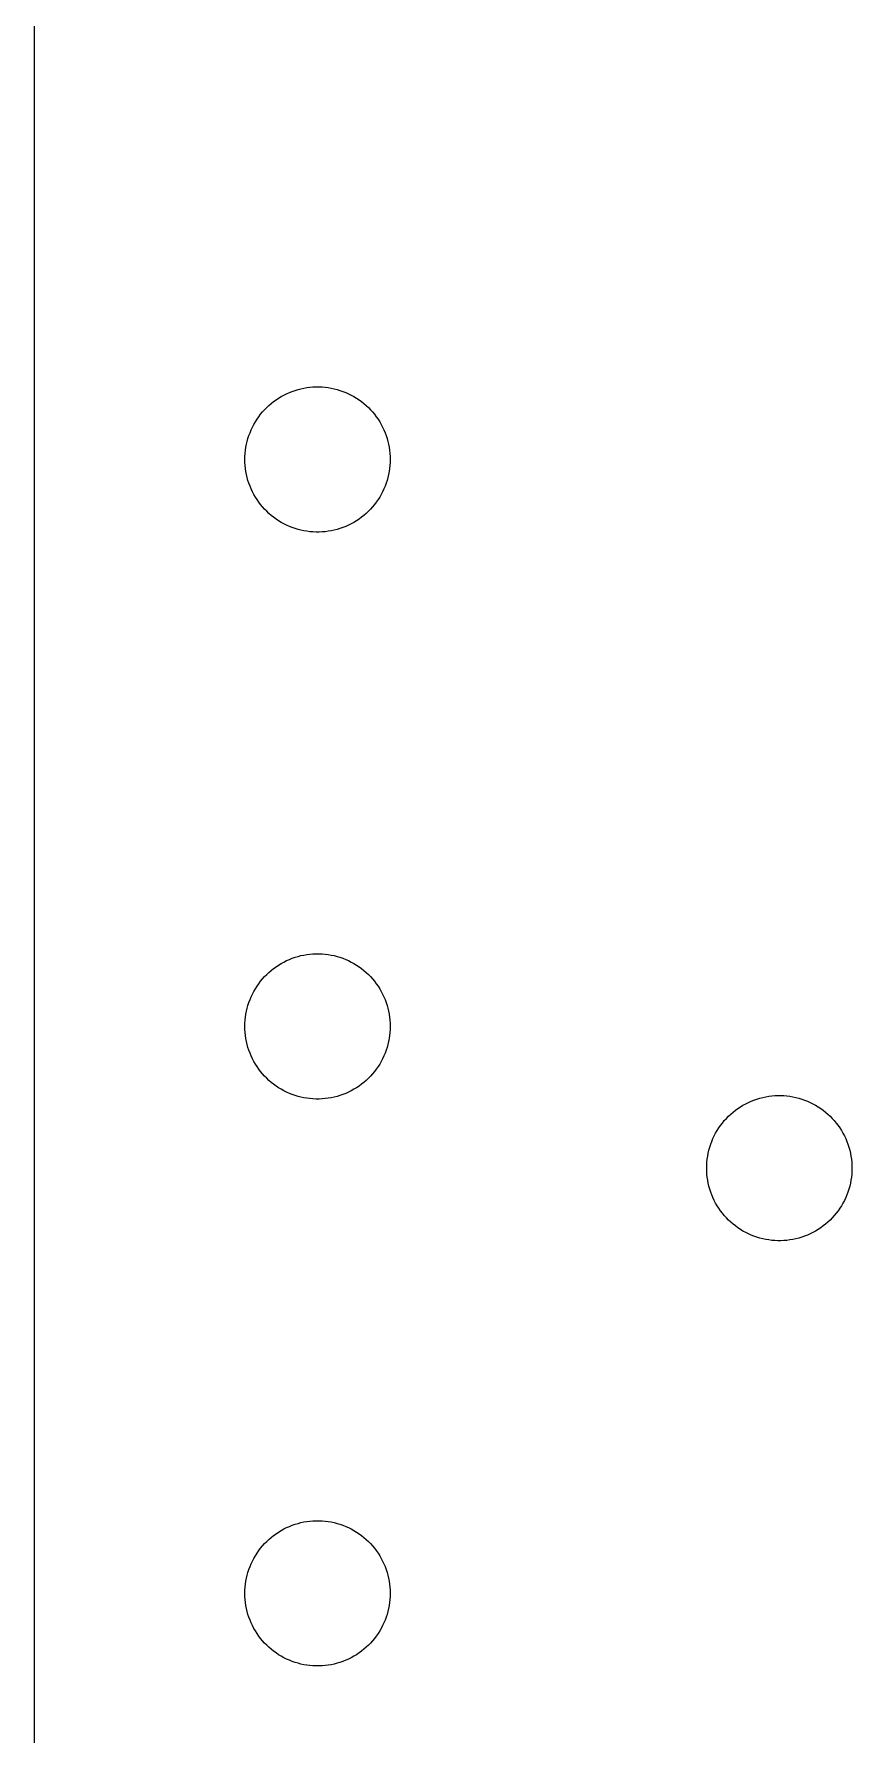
# Model space of a CAD drawing. Header units: metres. Extents: x 1 to 148, y -190 to 190.
# Drawn here: x 1.27 to 24.35, y 44 to 92.01 of the extents above; entities that cross this region are included whole.
import ezdxf

# ---------------------------------------------------------------- set-up
doc = ezdxf.new("R2010")
doc.units = ezdxf.units.M

msp = doc.modelspace()

# ---------------------------------------------------------------- linework, layer by layer
for p, q in [((1.26969, 184.15), (1.26969, -184.15)), ((7.96308, 81.5795), (8.03052, 81.6326)), ((8.03052, 81.6326), (8.09989, 81.683)), ((8.09989, 81.683), (8.17121, 81.7307)), ((8.17121, 81.7307), (8.24485, 81.7752)), ((8.24485, 81.7752), (8.32003, 81.8167)), ((8.32003, 81.8167), (8.39677, 81.8547)), ((8.39677, 81.8547), (8.47545, 81.8896)), ((8.47545, 81.8896), (8.55529, 81.9214)), ((8.55529, 81.9214), (8.63629, 81.9496)), ((8.63629, 81.9496), (8.71846, 81.9745)), ((8.71846, 81.9745), (8.80179, 81.9958)), ((8.80179, 81.9958), (8.8855, 82.0136)), ((8.8855, 82.0136), (8.97038, 82.0279)), ((8.97038, 82.0279), (9.05565, 82.0384)), ((9.05565, 82.0384), (9.14091, 82.0458)), ((9.14091, 82.0458), (9.22696, 82.0493)), ((9.22696, 82.0493), (9.31261, 82.0493)), ((9.31261, 82.0493), (9.39865, 82.0458)), ((9.39865, 82.0458), (9.48392, 82.0384)), ((9.48392, 82.0384), (9.56918, 82.0279)), ((9.56918, 82.0279), (9.65406, 82.0136)), ((9.65406, 82.0136), (9.73778, 81.9958)), ((9.73778, 81.9958), (9.82111, 81.9745)), ((9.82111, 81.9745), (9.90327, 81.9496)), ((9.90327, 81.9496), (9.98427, 81.9214)), ((9.98427, 81.9214), (10.0641, 81.8896)), ((10.0641, 81.8896), (10.1428, 81.8547)), ((10.1428, 81.8547), (10.2195, 81.8167)), ((10.2195, 81.8167), (10.2947, 81.7752)), ((10.2947, 81.7752), (10.3684, 81.7307)), ((10.3684, 81.7307), (10.4397, 81.683)), ((10.4397, 81.683), (10.509, 81.6326)), ((10.509, 81.6326), (10.5765, 81.5795)), ((7.51621, 81.0617), (7.56233, 81.1342)), ((7.56233, 81.1342), (7.61116, 81.2047)), ((7.61116, 81.2047), (7.6631, 81.2733)), ((7.6631, 81.2733), (7.71813, 81.3392)), ((7.71813, 81.3392), (7.77549, 81.4032)), ((7.77549, 81.4032), (7.83557, 81.4644)), ((7.83557, 81.4644), (7.89797, 81.5233)), ((7.89797, 81.5233), (7.96308, 81.5795)), ((10.5765, 81.5795), (10.6416, 81.5233)), ((10.6416, 81.5233), (10.704, 81.4644)), ((10.704, 81.4644), (10.7641, 81.4032)), ((10.7641, 81.4032), (10.8218, 81.3392)), ((10.8218, 81.3392), (10.8765, 81.2733)), ((10.8765, 81.2733), (10.9284, 81.2047)), ((10.9284, 81.2047), (10.9772, 81.1342)), ((10.9772, 81.1342), (11.0234, 81.0617)), ((7.30731, 80.5924), (7.33366, 80.6741)), ((7.33366, 80.6741), (7.36389, 80.7544)), ((7.36389, 80.7544), (7.39722, 80.8334)), ((7.39722, 80.8334), (7.43365, 80.9113)), ((7.43365, 80.9113), (7.47319, 80.9873)), ((7.47319, 80.9873), (7.51621, 81.0617)), ((11.0234, 81.0617), (11.0664, 80.9873)), ((11.0664, 80.9873), (11.1059, 80.9113)), ((11.1059, 80.9113), (11.1427, 80.8334)), ((11.1427, 80.8334), (11.1757, 80.7544)), ((11.1757, 80.7544), (11.2059, 80.6741)), ((11.2059, 80.6741), (11.2323, 80.5924)), ((7.22165, 80.0858), (7.22708, 80.1715)), ((7.22708, 80.1715), (7.23599, 80.2567)), ((7.23599, 80.2567), (7.24839, 80.3416)), ((7.24839, 80.3416), (7.26467, 80.4261)), ((7.26467, 80.4261), (7.28405, 80.5098)), ((7.28405, 80.5098), (7.30731, 80.5924)), ((11.2323, 80.5924), (11.2555, 80.5098)), ((11.2555, 80.5098), (11.2749, 80.4261)), ((11.2749, 80.4261), (11.2912, 80.3416)), ((11.2912, 80.3416), (11.3036, 80.2567)), ((11.3036, 80.2567), (11.3125, 80.1715)), ((11.3125, 80.1715), (11.3179, 80.0858)), ((7.21971, 79.9998), (7.22165, 80.0858)), ((7.22165, 79.9141), (7.21971, 79.9998)), ((7.22708, 79.8281), (7.22165, 79.9141)), ((7.23599, 79.7428), (7.22708, 79.8281)), ((7.24839, 79.6579), (7.23599, 79.7428)), ((11.3036, 79.7428), (11.2912, 79.6579)), ((11.3125, 79.8281), (11.3036, 79.7428)), ((11.3179, 79.9141), (11.3125, 79.8281)), ((11.3179, 80.0858), (11.3199, 79.9998)), ((11.3199, 79.9998), (11.3179, 79.9141)), ((7.26467, 79.5734), (7.24839, 79.6579)), ((7.28405, 79.4901), (7.26467, 79.5734)), ((7.30731, 79.4072), (7.28405, 79.4901)), ((7.33366, 79.3258), (7.30731, 79.4072)), ((7.36389, 79.2452), (7.33366, 79.3258)), ((7.39722, 79.1661), (7.36389, 79.2452)), ((11.1757, 79.2452), (11.1427, 79.1661)), ((11.2059, 79.3258), (11.1757, 79.2452)), ((11.2323, 79.4072), (11.2059, 79.3258)), ((11.2555, 79.4901), (11.2323, 79.4072)), ((11.2749, 79.5734), (11.2555, 79.4901)), ((11.2912, 79.6579), (11.2749, 79.5734)), ((7.43365, 79.0882), (7.39722, 79.1661)), ((7.47319, 79.0122), (7.43365, 79.0882)), ((7.51621, 78.9378), (7.47319, 79.0122)), ((7.56233, 78.8653), (7.51621, 78.9378)), ((7.61116, 78.7948), (7.56233, 78.8653)), ((7.6631, 78.7266), (7.61116, 78.7948)), ((7.71813, 78.6603), (7.6631, 78.7266)), ((10.8765, 78.7266), (10.8218, 78.6603)), ((10.9284, 78.7948), (10.8765, 78.7266)), ((10.9772, 78.8653), (10.9284, 78.7948)), ((11.0234, 78.9378), (10.9772, 78.8653)), ((11.0664, 79.0122), (11.0234, 78.9378)), ((11.1059, 79.0882), (11.0664, 79.0122)), ((11.1427, 79.1661), (11.1059, 79.0882)), ((7.77549, 78.5964), (7.71813, 78.6603)), ((7.83557, 78.5351), (7.77549, 78.5964)), ((7.89797, 78.4762), (7.83557, 78.5351)), ((7.96308, 78.4204), (7.89797, 78.4762)), ((8.03052, 78.3669), (7.96308, 78.4204)), ((8.09989, 78.3165), (8.03052, 78.3669)), ((8.17121, 78.2689), (8.09989, 78.3165)), ((8.24485, 78.2243), (8.17121, 78.2689)), ((10.3684, 78.2689), (10.2947, 78.2243)), ((10.4397, 78.3165), (10.3684, 78.2689)), ((10.509, 78.3669), (10.4397, 78.3165)), ((10.5765, 78.4204), (10.509, 78.3669)), ((10.6416, 78.4762), (10.5765, 78.4204)), ((10.704, 78.5351), (10.6416, 78.4762)), ((10.7641, 78.5964), (10.704, 78.5351)), ((10.8218, 78.6603), (10.7641, 78.5964)), ((8.32003, 78.1832), (8.24485, 78.2243)), ((8.39677, 78.1448), (8.32003, 78.1832)), ((8.47545, 78.11), (8.39677, 78.1448)), ((8.55529, 78.0782), (8.47545, 78.11)), ((8.63629, 78.0503), (8.55529, 78.0782)), ((8.71846, 78.0255), (8.63629, 78.0503)), ((8.80179, 78.0042), (8.71846, 78.0255)), ((8.8855, 77.9859), (8.80179, 78.0042)), ((8.97038, 77.972), (8.8855, 77.9859)), ((9.05565, 77.9611), (8.97038, 77.972)), ((9.14091, 77.9538), (9.05565, 77.9611)), ((9.22696, 77.9503), (9.14091, 77.9538)), ((9.31261, 77.9503), (9.22696, 77.9503)), ((9.39865, 77.9538), (9.31261, 77.9503)), ((9.48392, 77.9611), (9.39865, 77.9538)), ((9.56918, 77.972), (9.48392, 77.9611)), ((9.65406, 77.9859), (9.56918, 77.972)), ((9.73778, 78.0042), (9.65406, 77.9859)), ((9.82111, 78.0255), (9.73778, 78.0042)), ((9.90327, 78.0503), (9.82111, 78.0255)), ((9.98427, 78.0782), (9.90327, 78.0503)), ((10.0641, 78.11), (9.98427, 78.0782)), ((10.1428, 78.1448), (10.0641, 78.11)), ((10.2195, 78.1832), (10.1428, 78.1448)), ((10.2947, 78.2243), (10.2195, 78.1832)), ((8.17121, 65.7309), (8.24485, 65.7751)), ((8.24485, 65.7751), (8.32003, 65.8165)), ((8.32003, 65.8165), (8.39677, 65.8549)), ((8.39677, 65.8549), (8.47545, 65.8898)), ((8.47545, 65.8898), (8.55529, 65.9212)), ((8.55529, 65.9212), (8.63629, 65.9495)), ((8.63629, 65.9495), (8.71846, 65.9743)), ((8.71846, 65.9743), (8.80179, 65.9956)), ((8.80179, 65.9956), (8.8855, 66.0134)), ((8.8855, 66.0134), (8.97038, 66.0278)), ((8.97038, 66.0278), (9.05565, 66.0386)), ((9.05565, 66.0386), (9.14091, 66.0456)), ((9.14091, 66.0456), (9.22696, 66.0495)), ((9.22696, 66.0495), (9.31261, 66.0495)), ((9.31261, 66.0495), (9.39865, 66.0456)), ((9.39865, 66.0456), (9.48392, 66.0386)), ((9.48392, 66.0386), (9.56918, 66.0278)), ((9.56918, 66.0278), (9.65406, 66.0134)), ((9.65406, 66.0134), (9.73778, 65.9956)), ((9.73778, 65.9956), (9.82111, 65.9743)), ((9.82111, 65.9743), (9.90327, 65.9495)), ((9.90327, 65.9495), (9.98427, 65.9212)), ((9.98427, 65.9212), (10.0641, 65.8898)), ((10.0641, 65.8898), (10.1428, 65.8549)), ((10.1428, 65.8549), (10.2195, 65.8165)), ((10.2195, 65.8165), (10.2947, 65.7751)), ((10.2947, 65.7751), (10.3684, 65.7309)), ((7.6631, 65.2731), (7.71813, 65.3394)), ((7.71813, 65.3394), (7.77549, 65.403)), ((7.77549, 65.403), (7.83557, 65.4646)), ((7.83557, 65.4646), (7.89797, 65.5231)), ((7.89797, 65.5231), (7.96308, 65.5793)), ((7.96308, 65.5793), (8.03052, 65.6328)), ((8.03052, 65.6328), (8.09989, 65.6832)), ((8.09989, 65.6832), (8.17121, 65.7309)), ((10.3684, 65.7309), (10.4397, 65.6832)), ((10.4397, 65.6832), (10.509, 65.6328)), ((10.509, 65.6328), (10.5765, 65.5793)), ((10.5765, 65.5793), (10.6416, 65.5231)), ((10.6416, 65.5231), (10.704, 65.4646)), ((10.704, 65.4646), (10.7641, 65.403)), ((10.7641, 65.403), (10.8218, 65.3394)), ((10.8218, 65.3394), (10.8765, 65.2731)), ((7.36389, 64.7546), (7.39722, 64.8336)), ((7.39722, 64.8336), (7.43365, 64.9112)), ((7.43365, 64.9112), (7.47319, 64.9875)), ((7.47319, 64.9875), (7.51621, 65.0619)), ((7.51621, 65.0619), (7.56233, 65.1344)), ((7.56233, 65.1344), (7.61116, 65.2049)), ((7.61116, 65.2049), (7.6631, 65.2731)), ((10.8765, 65.2731), (10.9284, 65.2049)), ((10.9284, 65.2049), (10.9772, 65.1344)), ((10.9772, 65.1344), (11.0234, 65.0619)), ((11.0234, 65.0619), (11.0664, 64.9875)), ((11.0664, 64.9875), (11.1059, 64.9112)), ((11.1059, 64.9112), (11.1427, 64.8336)), ((11.1427, 64.8336), (11.1757, 64.7546)), ((7.23599, 64.2569), (7.24839, 64.3418)), ((7.24839, 64.3418), (7.26467, 64.4259)), ((7.26467, 64.4259), (7.28405, 64.5096)), ((7.28405, 64.5096), (7.30731, 64.5922)), ((7.30731, 64.5922), (7.33366, 64.674)), ((7.33366, 64.674), (7.36389, 64.7546)), ((11.1757, 64.7546), (11.2059, 64.674)), ((11.2059, 64.674), (11.2323, 64.5922)), ((11.2323, 64.5922), (11.2555, 64.5096)), ((11.2555, 64.5096), (11.2749, 64.4259)), ((11.2749, 64.4259), (11.2912, 64.3418)), ((11.2912, 64.3418), (11.3036, 64.2569)), ((7.21971, 64), (7.22165, 64.0856)), ((7.22165, 63.9139), (7.21971, 64)), ((7.22165, 64.0856), (7.22708, 64.1713)), ((7.22708, 63.8283), (7.22165, 63.9139)), ((7.22708, 64.1713), (7.23599, 64.2569)), ((11.3036, 64.2569), (11.3125, 64.1713)), ((11.3125, 64.1713), (11.3179, 64.0856)), ((11.3179, 63.9139), (11.3125, 63.8283)), ((11.3179, 64.0856), (11.3199, 64)), ((11.3199, 64), (11.3179, 63.9139)), ((7.23599, 63.743), (7.22708, 63.8283)), ((7.24839, 63.6577), (7.23599, 63.743)), ((7.26467, 63.5736), (7.24839, 63.6577)), ((7.28405, 63.4899), (7.26467, 63.5736)), ((7.30731, 63.4074), (7.28405, 63.4899)), ((7.33366, 63.3256), (7.30731, 63.4074)), ((11.2323, 63.4074), (11.2059, 63.3256)), ((11.2555, 63.4899), (11.2323, 63.4074)), ((11.2749, 63.5736), (11.2555, 63.4899)), ((11.2912, 63.6577), (11.2749, 63.5736)), ((11.3036, 63.743), (11.2912, 63.6577)), ((11.3125, 63.8283), (11.3036, 63.743)), ((7.36389, 63.245), (7.33366, 63.3256)), ((7.39722, 63.1659), (7.36389, 63.245)), ((7.43365, 63.0884), (7.39722, 63.1659)), ((7.47319, 63.012), (7.43365, 63.0884)), ((7.51621, 62.938), (7.47319, 63.012)), ((7.56233, 62.8655), (7.51621, 62.938)), ((11.0234, 62.938), (10.9772, 62.8655)), ((11.0664, 63.012), (11.0234, 62.938)), ((11.1059, 63.0884), (11.0664, 63.012)), ((11.1427, 63.1659), (11.1059, 63.0884)), ((11.1757, 63.245), (11.1427, 63.1659)), ((11.2059, 63.3256), (11.1757, 63.245)), ((7.61116, 62.795), (7.56233, 62.8655)), ((7.6631, 62.7264), (7.61116, 62.795)), ((7.71813, 62.6601), (7.6631, 62.7264)), ((7.77549, 62.5966), (7.71813, 62.6601)), ((7.83557, 62.5349), (7.77549, 62.5966)), ((7.89797, 62.4764), (7.83557, 62.5349)), ((7.96308, 62.4202), (7.89797, 62.4764)), ((8.03052, 62.3667), (7.96308, 62.4202)), ((10.5765, 62.4202), (10.509, 62.3667)), ((10.6416, 62.4764), (10.5765, 62.4202)), ((10.704, 62.5349), (10.6416, 62.4764)), ((10.7641, 62.5966), (10.704, 62.5349)), ((10.8218, 62.6601), (10.7641, 62.5966)), ((10.8765, 62.7264), (10.8218, 62.6601)), ((10.9284, 62.795), (10.8765, 62.7264)), ((10.9772, 62.8655), (10.9284, 62.795)), ((8.09989, 62.3164), (8.03052, 62.3667)), ((8.17121, 62.2691), (8.09989, 62.3164)), ((8.24485, 62.2245), (8.17121, 62.2691)), ((8.32003, 62.183), (8.24485, 62.2245)), ((8.39677, 62.145), (8.32003, 62.183)), ((8.47545, 62.1102), (8.39677, 62.145)), ((8.55529, 62.0784), (8.47545, 62.1102)), ((8.63629, 62.0501), (8.55529, 62.0784)), ((8.71846, 62.0253), (8.63629, 62.0501)), ((8.80179, 62.004), (8.71846, 62.0253)), ((8.8855, 61.9861), (8.80179, 62.004)), ((8.97038, 61.9718), (8.8855, 61.9861)), ((9.05565, 61.9609), (8.97038, 61.9718)), ((9.14091, 61.954), (9.05565, 61.9609)), ((9.22696, 61.9501), (9.14091, 61.954)), ((9.31261, 61.9501), (9.22696, 61.9501)), ((9.39865, 61.954), (9.31261, 61.9501)), ((9.48392, 61.9609), (9.39865, 61.954)), ((9.56918, 61.9718), (9.48392, 61.9609)), ((9.65406, 61.9861), (9.56918, 61.9718)), ((9.73778, 62.004), (9.65406, 61.9861)), ((9.82111, 62.0253), (9.73778, 62.004)), ((9.90327, 62.0501), (9.82111, 62.0253)), ((9.98427, 62.0784), (9.90327, 62.0501)), ((10.0641, 62.1102), (9.98427, 62.0784)), ((10.1428, 62.145), (10.0641, 62.1102)), ((10.2195, 62.183), (10.1428, 62.145)), ((10.2947, 62.2245), (10.2195, 62.183)), ((10.3684, 62.2691), (10.2947, 62.2245)), ((10.4397, 62.3164), (10.3684, 62.2691)), ((10.509, 62.3667), (10.4397, 62.3164)), ((21.5851, 61.9214), (21.6665, 61.9493)), ((21.6665, 61.9493), (21.7487, 61.9741)), ((21.7487, 61.9741), (21.8316, 61.9958)), ((21.8316, 61.9958), (21.9157, 62.0137)), ((21.9157, 62.0137), (22.0002, 62.028)), ((22.0002, 62.028), (22.0855, 62.0385)), ((22.0855, 62.0385), (22.1711, 62.0458)), ((22.1711, 62.0458), (22.2568, 62.0493)), ((22.2568, 62.0493), (22.3428, 62.0493)), ((22.3428, 62.0493), (22.4285, 62.0458)), ((22.4285, 62.0458), (22.5141, 62.0385)), ((22.5141, 62.0385), (22.5994, 62.028)), ((22.5994, 62.028), (22.6839, 62.0137)), ((22.6839, 62.0137), (22.768, 61.9958)), ((22.768, 61.9958), (22.8509, 61.9741)), ((22.8509, 61.9741), (22.9331, 61.9493)), ((22.9331, 61.9493), (23.0145, 61.9214)), ((20.8053, 61.4032), (20.8654, 61.4645)), ((20.8654, 61.4645), (20.9282, 61.5234)), ((20.9282, 61.5234), (20.9933, 61.5792)), ((20.9933, 61.5792), (21.0603, 61.6327)), ((21.0603, 61.6327), (21.1297, 61.6831)), ((21.1297, 61.6831), (21.2014, 61.7307)), ((21.2014, 61.7307), (21.2747, 61.7753)), ((21.2747, 61.7753), (21.3502, 61.8164)), ((21.3502, 61.8164), (21.427, 61.8548)), ((21.427, 61.8548), (21.5053, 61.8896)), ((21.5053, 61.8896), (21.5851, 61.9214)), ((23.0145, 61.9214), (23.0943, 61.8896)), ((23.0943, 61.8896), (23.1726, 61.8548)), ((23.1726, 61.8548), (23.2497, 61.8164)), ((23.2497, 61.8164), (23.3249, 61.7753)), ((23.3249, 61.7753), (23.3982, 61.7307)), ((23.3982, 61.7307), (23.4699, 61.6831)), ((23.4699, 61.6831), (23.5393, 61.6327)), ((23.5393, 61.6327), (23.6067, 61.5792)), ((23.6067, 61.5792), (23.6714, 61.5234)), ((23.6714, 61.5234), (23.7342, 61.4645)), ((23.7342, 61.4645), (23.7943, 61.4032)), ((20.4635, 60.9114), (20.5034, 60.9874)), ((20.5034, 60.9874), (20.5464, 61.0618)), ((20.5464, 61.0618), (20.5922, 61.1343)), ((20.5922, 61.1343), (20.6414, 61.2048)), ((20.6414, 61.2048), (20.6933, 61.273)), ((20.6933, 61.273), (20.748, 61.3393)), ((20.748, 61.3393), (20.8053, 61.4032)), ((23.7943, 61.4032), (23.8516, 61.3393)), ((23.8516, 61.3393), (23.9063, 61.273)), ((23.9063, 61.273), (23.9582, 61.2048)), ((23.9582, 61.2048), (24.0074, 61.1343)), ((24.0074, 61.1343), (24.0532, 61.0618)), ((24.0532, 61.0618), (24.0962, 60.9874)), ((24.0962, 60.9874), (24.1361, 60.9114)), ((20.2945, 60.4262), (20.3143, 60.5095)), ((20.3143, 60.5095), (20.3371, 60.5924)), ((20.3371, 60.5924), (20.3639, 60.6738)), ((20.3639, 60.6738), (20.3937, 60.7544)), ((20.3937, 60.7544), (20.427, 60.8335)), ((20.427, 60.8335), (20.4635, 60.9114)), ((24.1361, 60.9114), (24.1726, 60.8335)), ((24.1726, 60.8335), (24.2059, 60.7544)), ((24.2059, 60.7544), (24.2357, 60.6738)), ((24.2357, 60.6738), (24.2625, 60.5924)), ((24.2625, 60.5924), (24.2853, 60.5095)), ((24.2853, 60.5095), (24.3051, 60.4262)), ((20.2499, 59.9998), (20.2515, 60.0855)), ((20.2515, 60.0855), (20.2569, 60.1715)), ((20.2569, 60.1715), (20.2658, 60.2568)), ((20.2658, 60.2568), (20.2786, 60.3417)), ((20.2786, 60.3417), (20.2945, 60.4262)), ((24.3051, 60.4262), (24.321, 60.3417)), ((24.321, 60.3417), (24.3338, 60.2568)), ((24.3338, 60.2568), (24.3427, 60.1715)), ((24.3427, 60.1715), (24.3481, 60.0855)), ((24.3481, 60.0855), (24.3497, 59.9998)), ((20.2515, 59.9142), (20.2499, 59.9998)), ((20.2569, 59.8281), (20.2515, 59.9142)), ((20.2658, 59.7429), (20.2569, 59.8281)), ((20.2786, 59.658), (20.2658, 59.7429)), ((20.2945, 59.5735), (20.2786, 59.658)), ((20.3143, 59.4902), (20.2945, 59.5735)), ((24.3051, 59.5735), (24.2853, 59.4902)), ((24.321, 59.658), (24.3051, 59.5735)), ((24.3338, 59.7429), (24.321, 59.658)), ((24.3427, 59.8281), (24.3338, 59.7429)), ((24.3481, 59.9142), (24.3427, 59.8281)), ((24.3497, 59.9998), (24.3481, 59.9142)), ((20.3371, 59.4072), (20.3143, 59.4902)), ((20.3639, 59.3258), (20.3371, 59.4072)), ((20.3937, 59.2452), (20.3639, 59.3258)), ((20.427, 59.1662), (20.3937, 59.2452)), ((20.4635, 59.0883), (20.427, 59.1662)), ((20.5034, 59.0123), (20.4635, 59.0883)), ((24.1361, 59.0883), (24.0962, 59.0123)), ((24.1726, 59.1662), (24.1361, 59.0883)), ((24.2059, 59.2452), (24.1726, 59.1662)), ((24.2357, 59.3258), (24.2059, 59.2452)), ((24.2625, 59.4072), (24.2357, 59.3258)), ((24.2853, 59.4902), (24.2625, 59.4072)), ((20.5464, 58.9379), (20.5034, 59.0123)), ((20.5922, 58.8654), (20.5464, 58.9379)), ((20.6414, 58.7949), (20.5922, 58.8654)), ((20.6933, 58.7266), (20.6414, 58.7949)), ((20.748, 58.6604), (20.6933, 58.7266)), ((20.8053, 58.5964), (20.748, 58.6604)), ((20.8654, 58.5352), (20.8053, 58.5964)), ((23.7943, 58.5964), (23.7342, 58.5352)), ((23.8516, 58.6604), (23.7943, 58.5964)), ((23.9063, 58.7266), (23.8516, 58.6604)), ((23.9582, 58.7949), (23.9063, 58.7266)), ((24.0074, 58.8654), (23.9582, 58.7949)), ((24.0532, 58.9379), (24.0074, 58.8654)), ((24.0962, 59.0123), (24.0532, 58.9379)), ((20.9282, 58.4763), (20.8654, 58.5352)), ((20.9933, 58.4201), (20.9282, 58.4763)), ((21.0603, 58.367), (20.9933, 58.4201)), ((21.1297, 58.3166), (21.0603, 58.367)), ((21.2014, 58.2689), (21.1297, 58.3166)), ((21.2747, 58.2244), (21.2014, 58.2689)), ((21.3502, 58.1833), (21.2747, 58.2244)), ((21.427, 58.1449), (21.3502, 58.1833)), ((21.5053, 58.11), (21.427, 58.1449)), ((21.5851, 58.0782), (21.5053, 58.11)), ((23.0943, 58.11), (23.0145, 58.0782)), ((23.1726, 58.1449), (23.0943, 58.11)), ((23.2497, 58.1833), (23.1726, 58.1449)), ((23.3249, 58.2244), (23.2497, 58.1833)), ((23.3982, 58.2689), (23.3249, 58.2244)), ((23.4699, 58.3166), (23.3982, 58.2689)), ((23.5393, 58.367), (23.4699, 58.3166)), ((23.6067, 58.4201), (23.5393, 58.367)), ((23.6714, 58.4763), (23.6067, 58.4201)), ((23.7342, 58.5352), (23.6714, 58.4763)), ((21.6665, 58.0503), (21.5851, 58.0782)), ((21.7487, 58.0255), (21.6665, 58.0503)), ((21.8316, 58.0038), (21.7487, 58.0255)), ((21.9157, 57.986), (21.8316, 58.0038)), ((22.0002, 57.9717), (21.9157, 57.986)), ((22.0855, 57.9612), (22.0002, 57.9717)), ((22.1711, 57.9538), (22.0855, 57.9612)), ((22.2568, 57.9503), (22.1711, 57.9538)), ((22.3428, 57.9503), (22.2568, 57.9503)), ((22.4285, 57.9538), (22.3428, 57.9503)), ((22.5141, 57.9612), (22.4285, 57.9538)), ((22.5994, 57.9717), (22.5141, 57.9612)), ((22.6839, 57.986), (22.5994, 57.9717)), ((22.768, 58.0038), (22.6839, 57.986)), ((22.8509, 58.0255), (22.768, 58.0038)), ((22.9331, 58.0503), (22.8509, 58.0255)), ((23.0145, 58.0782), (22.9331, 58.0503)), ((8.55529, 49.9214), (8.63629, 49.9497)), ((8.63629, 49.9497), (8.71846, 49.9745)), ((8.71846, 49.9745), (8.80179, 49.9958)), ((8.80179, 49.9958), (8.8855, 50.0136)), ((8.8855, 50.0136), (8.97038, 50.028)), ((8.97038, 50.028), (9.05565, 50.0384)), ((9.05565, 50.0384), (9.14091, 50.0458)), ((9.14091, 50.0458), (9.22696, 50.0493)), ((9.22696, 50.0493), (9.31261, 50.0493)), ((9.31261, 50.0493), (9.39865, 50.0458)), ((9.39865, 50.0458), (9.48392, 50.0384)), ((9.48392, 50.0384), (9.56918, 50.028)), ((9.56918, 50.028), (9.65406, 50.0136)), ((9.65406, 50.0136), (9.73778, 49.9958)), ((9.73778, 49.9958), (9.82111, 49.9745)), ((9.82111, 49.9745), (9.90327, 49.9497)), ((9.90327, 49.9497), (9.98427, 49.9214)), ((7.77549, 49.4032), (7.83557, 49.4644)), ((7.83557, 49.4644), (7.89797, 49.5233)), ((7.89797, 49.5233), (7.96308, 49.5795)), ((7.96308, 49.5795), (8.03052, 49.6326)), ((8.03052, 49.6326), (8.09989, 49.683)), ((8.09989, 49.683), (8.17121, 49.7307)), ((8.17121, 49.7307), (8.24485, 49.7753)), ((8.24485, 49.7753), (8.32003, 49.8163)), ((8.32003, 49.8163), (8.39677, 49.8547)), ((8.39677, 49.8547), (8.47545, 49.8896)), ((8.47545, 49.8896), (8.55529, 49.9214)), ((9.98427, 49.9214), (10.0641, 49.8896)), ((10.0641, 49.8896), (10.1428, 49.8547)), ((10.1428, 49.8547), (10.2195, 49.8163)), ((10.2195, 49.8163), (10.2947, 49.7753)), ((10.2947, 49.7753), (10.3684, 49.7307)), ((10.3684, 49.7307), (10.4397, 49.683)), ((10.4397, 49.683), (10.509, 49.6326)), ((10.509, 49.6326), (10.5765, 49.5795)), ((10.5765, 49.5795), (10.6416, 49.5233)), ((10.6416, 49.5233), (10.704, 49.4644)), ((10.704, 49.4644), (10.7641, 49.4032)), ((7.43365, 48.9114), (7.47319, 48.9873)), ((7.47319, 48.9873), (7.51621, 49.0617)), ((7.51621, 49.0617), (7.56233, 49.1342)), ((7.56233, 49.1342), (7.61116, 49.2047)), ((7.61116, 49.2047), (7.6631, 49.2733)), ((7.6631, 49.2733), (7.71813, 49.3392)), ((7.71813, 49.3392), (7.77549, 49.4032)), ((10.7641, 49.4032), (10.8218, 49.3392)), ((10.8218, 49.3392), (10.8765, 49.2733)), ((10.8765, 49.2733), (10.9284, 49.2047)), ((10.9284, 49.2047), (10.9772, 49.1342)), ((10.9772, 49.1342), (11.0234, 49.0617)), ((11.0234, 49.0617), (11.0664, 48.9873)), ((11.0664, 48.9873), (11.1059, 48.9114)), ((7.26467, 48.4261), (7.28405, 48.5094)), ((7.28405, 48.5094), (7.30731, 48.5924)), ((7.30731, 48.5924), (7.33366, 48.6742)), ((7.33366, 48.6742), (7.36389, 48.7544)), ((7.36389, 48.7544), (7.39722, 48.8335)), ((7.39722, 48.8335), (7.43365, 48.9114)), ((11.1059, 48.9114), (11.1427, 48.8335)), ((11.1427, 48.8335), (11.1757, 48.7544)), ((11.1757, 48.7544), (11.2059, 48.6742)), ((11.2059, 48.6742), (11.2323, 48.5924)), ((11.2323, 48.5924), (11.2555, 48.5094)), ((11.2555, 48.5094), (11.2749, 48.4261)), ((7.21971, 47.9998), (7.22165, 48.0858)), ((7.22165, 48.0858), (7.22708, 48.1715)), ((7.22708, 48.1715), (7.23599, 48.2567)), ((7.23599, 48.2567), (7.24839, 48.3416)), ((7.24839, 48.3416), (7.26467, 48.4261)), ((11.2749, 48.4261), (11.2912, 48.3416)), ((11.2912, 48.3416), (11.3036, 48.2567)), ((11.3036, 48.2567), (11.3125, 48.1715)), ((11.3125, 48.1715), (11.3179, 48.0858)), ((11.3179, 48.0858), (11.3199, 47.9998)), ((7.22165, 47.9141), (7.21971, 47.9998)), ((7.22708, 47.8281), (7.22165, 47.9141)), ((7.23599, 47.7428), (7.22708, 47.8281)), ((7.24839, 47.6579), (7.23599, 47.7428)), ((7.26467, 47.5735), (7.24839, 47.6579)), ((7.28405, 47.4901), (7.26467, 47.5735)), ((11.2749, 47.5735), (11.2555, 47.4901)), ((11.2912, 47.6579), (11.2749, 47.5735)), ((11.3036, 47.7428), (11.2912, 47.6579)), ((11.3125, 47.8281), (11.3036, 47.7428)), ((11.3179, 47.9141), (11.3125, 47.8281)), ((11.3199, 47.9998), (11.3179, 47.9141)), ((7.30731, 47.4072), (7.28405, 47.4901)), ((7.33366, 47.3258), (7.30731, 47.4072)), ((7.36389, 47.2452), (7.33366, 47.3258)), ((7.39722, 47.1661), (7.36389, 47.2452)), ((7.43365, 47.0882), (7.39722, 47.1661)), ((7.47319, 47.0122), (7.43365, 47.0882)), ((11.1059, 47.0882), (11.0664, 47.0122)), ((11.1427, 47.1661), (11.1059, 47.0882)), ((11.1757, 47.2452), (11.1427, 47.1661)), ((11.2059, 47.3258), (11.1757, 47.2452)), ((11.2323, 47.4072), (11.2059, 47.3258)), ((11.2555, 47.4901), (11.2323, 47.4072)), ((7.51621, 46.9378), (7.47319, 47.0122)), ((7.56233, 46.8654), (7.51621, 46.9378)), ((7.61116, 46.7948), (7.56233, 46.8654)), ((7.6631, 46.7266), (7.61116, 46.7948)), ((7.71813, 46.6603), (7.6631, 46.7266)), ((7.77549, 46.5964), (7.71813, 46.6603)), ((7.83557, 46.5351), (7.77549, 46.5964)), ((10.7641, 46.5964), (10.704, 46.5351)), ((10.8218, 46.6603), (10.7641, 46.5964)), ((10.8765, 46.7266), (10.8218, 46.6603)), ((10.9284, 46.7948), (10.8765, 46.7266)), ((10.9772, 46.8654), (10.9284, 46.7948)), ((11.0234, 46.9378), (10.9772, 46.8654)), ((11.0664, 47.0122), (11.0234, 46.9378)), ((7.89797, 46.4762), (7.83557, 46.5351)), ((7.96308, 46.4204), (7.89797, 46.4762)), ((8.03052, 46.3669), (7.96308, 46.4204)), ((8.09989, 46.3166), (8.03052, 46.3669)), ((8.17121, 46.2689), (8.09989, 46.3166)), ((8.24485, 46.2243), (8.17121, 46.2689)), ((8.32003, 46.1832), (8.24485, 46.2243)), ((8.39677, 46.1449), (8.32003, 46.1832)), ((8.47545, 46.11), (8.39677, 46.1449)), ((8.55529, 46.0782), (8.47545, 46.11)), ((10.0641, 46.11), (9.98427, 46.0782)), ((10.1428, 46.1449), (10.0641, 46.11)), ((10.2195, 46.1832), (10.1428, 46.1449)), ((10.2947, 46.2243), (10.2195, 46.1832)), ((10.3684, 46.2689), (10.2947, 46.2243)), ((10.4397, 46.3166), (10.3684, 46.2689)), ((10.509, 46.3669), (10.4397, 46.3166)), ((10.5765, 46.4204), (10.509, 46.3669)), ((10.6416, 46.4762), (10.5765, 46.4204)), ((10.704, 46.5351), (10.6416, 46.4762)), ((8.63629, 46.0503), (8.55529, 46.0782)), ((8.71846, 46.0255), (8.63629, 46.0503)), ((8.80179, 46.0038), (8.71846, 46.0255)), ((8.8855, 45.986), (8.80179, 46.0038)), ((8.97038, 45.9716), (8.8855, 45.986)), ((9.05565, 45.9611), (8.97038, 45.9716)), ((9.14091, 45.9538), (9.05565, 45.9611)), ((9.22696, 45.9503), (9.14091, 45.9538)), ((9.31261, 45.9503), (9.22696, 45.9503)), ((9.39865, 45.9538), (9.31261, 45.9503)), ((9.48392, 45.9611), (9.39865, 45.9538)), ((9.56918, 45.9716), (9.48392, 45.9611)), ((9.65406, 45.986), (9.56918, 45.9716)), ((9.73778, 46.0038), (9.65406, 45.986)), ((9.82111, 46.0255), (9.73778, 46.0038)), ((9.90327, 46.0503), (9.82111, 46.0255)), ((9.98427, 46.0782), (9.90327, 46.0503))]:
    msp.add_line(p, q)

doc.saveas('drawing.dxf')
